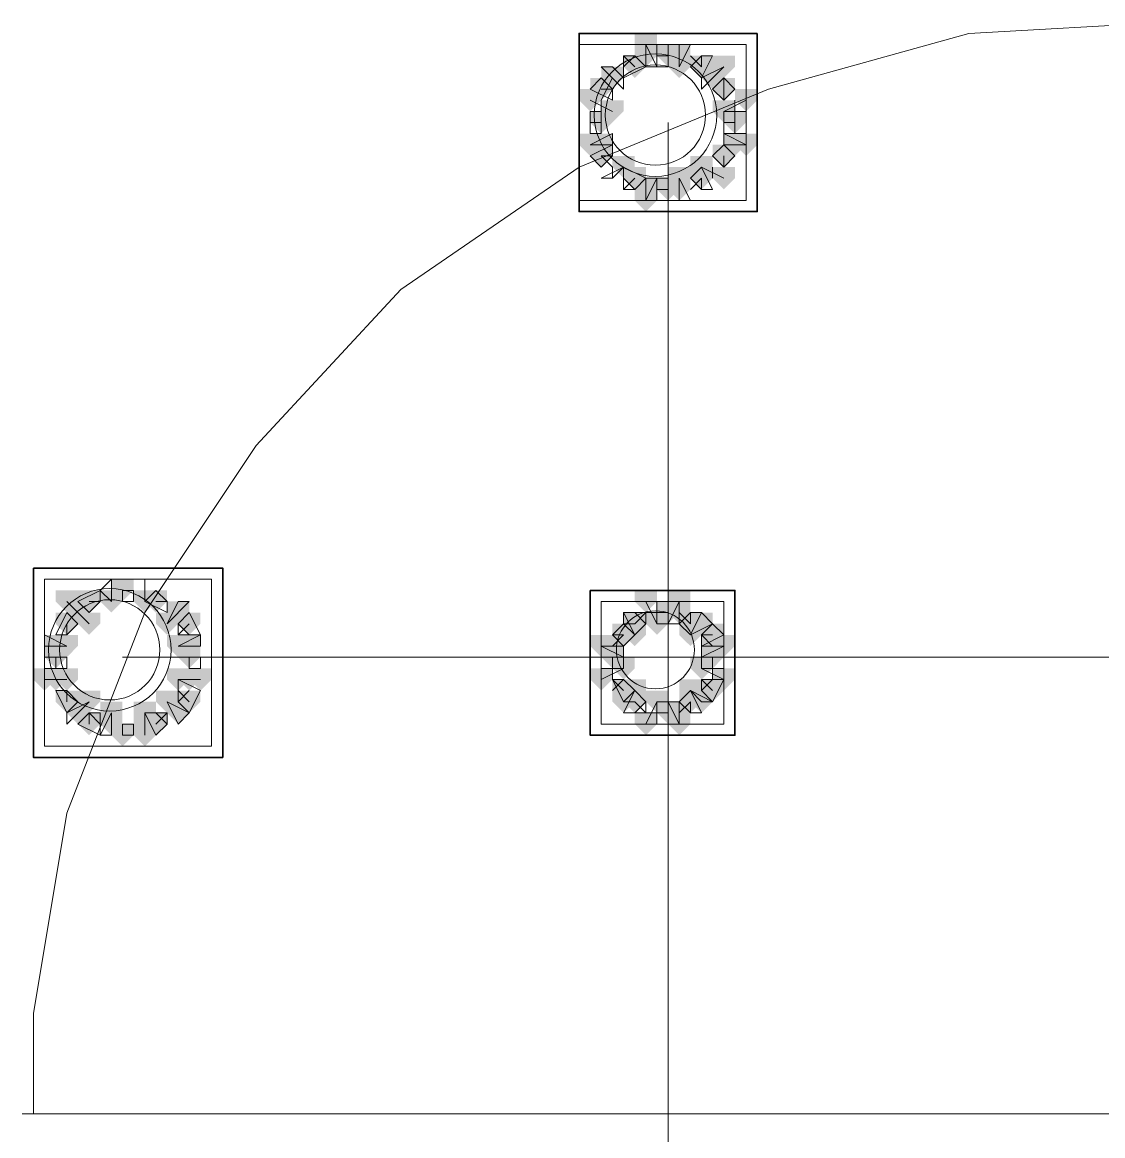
# Model space of a CAD drawing. Header units: millimetres. Extents: x 2315 to 4619, y 1334 to 1897.
# Drawn here: x 3662.01 to 3667.93, y 1554.59 to 1560.69 of the extents above; entities that cross this region are included whole.
import ezdxf

# ---------------------------------------------------------------- set-up
doc = ezdxf.new("R2010")
doc.units = ezdxf.units.MM
for name, color, linetype, true_color in [('PDF_10', 7, 'Continuous', 0x00b85c), ('PDF_AXIS', 7, 'Continuous', 0x00b85c), ('PDF_柱构件', 7, 'Continuous', 0x00b85c), ('PDF_转运站初步方案', 7, 'Continuous', 0x00b85c)]:
    doc.layers.add(name, color=color, linetype=linetype, true_color=true_color)
doc.layers.add('PDF_中心线层', color=1, linetype='Continuous')
doc.layers.add('PDF_粗实线层', color=7, linetype='Continuous')

msp = doc.modelspace()

# ---------------------------------------------------------------- hatches: boundary and pattern name
at = {"layer": 'PDF_10', "transparency": 33554559}
for points in [[(3665.5489, 1560.5703), (3665.4878, 1560.5703), (3665.4878, 1560.5093), (3665.5489, 1560.4482), (3665.6099, 1560.5093), (3665.6099, 1560.5703)], [(3665.5489, 1560.5703), (3665.4878, 1560.5703), (3665.4878, 1560.5093), (3665.5489, 1560.4482), (3665.6099, 1560.5093), (3665.6099, 1560.5703)], [(3665.5489, 1560.5703), (3665.4878, 1560.5703), (3665.4878, 1560.5093), (3665.5489, 1560.4482), (3665.6099, 1560.5093), (3665.6099, 1560.5703)], [(3665.3656, 1560.5093), (3665.3045, 1560.5093), (3665.3045, 1560.4482), (3665.3656, 1560.3871), (3665.4267, 1560.4482), (3665.4267, 1560.5093)], [(3665.3656, 1560.5093), (3665.3045, 1560.5093), (3665.3045, 1560.4482), (3665.3656, 1560.3871), (3665.4267, 1560.4482), (3665.4267, 1560.5093)], [(3665.7321, 1560.5093), (3665.671, 1560.5093), (3665.671, 1560.4482), (3665.7321, 1560.3871), (3665.7932, 1560.4482), (3665.7932, 1560.5093)], [(3665.7321, 1560.5093), (3665.671, 1560.5093), (3665.671, 1560.4482), (3665.7321, 1560.3871), (3665.7932, 1560.4482), (3665.7932, 1560.5093)], [(3665.1824, 1560.3871), (3665.1213, 1560.3871), (3665.1213, 1560.326), (3665.1824, 1560.2649), (3665.2435, 1560.326), (3665.2435, 1560.3871)], [(3665.1824, 1560.3871), (3665.1213, 1560.3871), (3665.1213, 1560.326), (3665.1824, 1560.2649), (3665.2435, 1560.326), (3665.2435, 1560.3871)], [(3665.8543, 1560.3871), (3665.7932, 1560.3871), (3665.7932, 1560.326), (3665.8543, 1560.2649), (3665.9153, 1560.326), (3665.9153, 1560.3871)], [(3665.8543, 1560.3871), (3665.7932, 1560.3871), (3665.7932, 1560.326), (3665.8543, 1560.2649), (3665.9153, 1560.326), (3665.9153, 1560.3871)], [(3665.8543, 1560.3871), (3665.7932, 1560.3871), (3665.7932, 1560.326), (3665.8543, 1560.2649), (3665.9153, 1560.326), (3665.9153, 1560.3871)], [(3665.1824, 1560.2039), (3665.1213, 1560.2039), (3665.1213, 1560.1428), (3665.1824, 1560.0817), (3665.2435, 1560.1428), (3665.2435, 1560.2039)], [(3665.1824, 1560.2039), (3665.1213, 1560.2039), (3665.1213, 1560.1428), (3665.1824, 1560.0817), (3665.2435, 1560.1428), (3665.2435, 1560.2039)], [(3665.9153, 1560.2039), (3665.8543, 1560.2039), (3665.8543, 1560.1428), (3665.9153, 1560.0817), (3665.9764, 1560.1428), (3665.9764, 1560.2039)], [(3665.9153, 1560.2039), (3665.8543, 1560.2039), (3665.8543, 1560.1428), (3665.9153, 1560.0817), (3665.9764, 1560.1428), (3665.9764, 1560.2039)], [(3665.1824, 1560.0206), (3665.1213, 1560.0206), (3665.1213, 1559.9595), (3665.1824, 1559.8985), (3665.2435, 1559.9595), (3665.2435, 1560.0206)], [(3665.1824, 1560.0206), (3665.1213, 1560.0206), (3665.1213, 1559.9595), (3665.1824, 1559.8985), (3665.2435, 1559.9595), (3665.2435, 1560.0206)], [(3665.8543, 1560.0206), (3665.7932, 1560.0206), (3665.7932, 1559.9595), (3665.8543, 1559.8985), (3665.9153, 1559.9595), (3665.9153, 1560.0206)], [(3665.8543, 1560.0206), (3665.7932, 1560.0206), (3665.7932, 1559.9595), (3665.8543, 1559.8985), (3665.9153, 1559.9595), (3665.9153, 1560.0206)], [(3665.8543, 1560.0206), (3665.7932, 1560.0206), (3665.7932, 1559.9595), (3665.8543, 1559.8985), (3665.9153, 1559.9595), (3665.9153, 1560.0206)], [(3665.3656, 1559.8985), (3665.3045, 1559.8985), (3665.3045, 1559.8374), (3665.3656, 1559.7763), (3665.4267, 1559.8374), (3665.4267, 1559.8985)], [(3665.3656, 1559.8985), (3665.3045, 1559.8985), (3665.3045, 1559.8374), (3665.3656, 1559.7763), (3665.4267, 1559.8374), (3665.4267, 1559.8985)], [(3665.7321, 1559.8985), (3665.671, 1559.8985), (3665.671, 1559.8374), (3665.7321, 1559.7763), (3665.7932, 1559.8374), (3665.7932, 1559.8985)], [(3665.7321, 1559.8985), (3665.671, 1559.8985), (3665.671, 1559.8374), (3665.7321, 1559.7763), (3665.7932, 1559.8374), (3665.7932, 1559.8985)], [(3665.5489, 1559.8374), (3665.4878, 1559.8374), (3665.4878, 1559.7763), (3665.5489, 1559.7152), (3665.6099, 1559.7763), (3665.6099, 1559.8374)], [(3665.5489, 1559.8374), (3665.4878, 1559.8374), (3665.4878, 1559.7763), (3665.5489, 1559.7152), (3665.6099, 1559.7763), (3665.6099, 1559.8374)], [(3662.5559, 1557.6385), (3662.4948, 1557.6385), (3662.4948, 1557.5774), (3662.5559, 1557.5163), (3662.617, 1557.5774), (3662.617, 1557.6385)], [(3662.5559, 1557.6385), (3662.4948, 1557.6385), (3662.4948, 1557.5774), (3662.5559, 1557.5163), (3662.617, 1557.5774), (3662.617, 1557.6385)], [(3662.3726, 1557.5774), (3662.3116, 1557.5774), (3662.3116, 1557.5163), (3662.3726, 1557.4552), (3662.4337, 1557.5163), (3662.4337, 1557.5774)], [(3662.3726, 1557.5774), (3662.3116, 1557.5774), (3662.3116, 1557.5163), (3662.3726, 1557.4552), (3662.4337, 1557.5163), (3662.4337, 1557.5774)], [(3662.3726, 1557.5774), (3662.3116, 1557.5774), (3662.3116, 1557.5163), (3662.3726, 1557.4552), (3662.4337, 1557.5163), (3662.4337, 1557.5774)], [(3662.7391, 1557.5774), (3662.678, 1557.5774), (3662.678, 1557.5163), (3662.7391, 1557.4552), (3662.8002, 1557.5163), (3662.8002, 1557.5774)], [(3662.7391, 1557.5774), (3662.678, 1557.5774), (3662.678, 1557.5163), (3662.7391, 1557.4552), (3662.8002, 1557.5163), (3662.8002, 1557.5774)], [(3665.5489, 1557.5163), (3665.4878, 1557.5163), (3665.4878, 1557.4552), (3665.5489, 1557.3941), (3665.6099, 1557.4552), (3665.6099, 1557.5163)], [(3665.5489, 1557.5163), (3665.4878, 1557.5163), (3665.4878, 1557.4552), (3665.5489, 1557.3941), (3665.6099, 1557.4552), (3665.6099, 1557.5163)], [(3665.5489, 1557.5163), (3665.4878, 1557.5163), (3665.4878, 1557.4552), (3665.5489, 1557.3941), (3665.6099, 1557.4552), (3665.6099, 1557.5163)], [(3662.2505, 1557.4552), (3662.1894, 1557.4552), (3662.1894, 1557.3941), (3662.2505, 1557.333), (3662.3116, 1557.3941), (3662.3116, 1557.4552)], [(3662.2505, 1557.4552), (3662.1894, 1557.4552), (3662.1894, 1557.3941), (3662.2505, 1557.333), (3662.3116, 1557.3941), (3662.3116, 1557.4552)], [(3662.9224, 1557.4552), (3662.8613, 1557.4552), (3662.8613, 1557.3941), (3662.9224, 1557.333), (3662.9834, 1557.3941), (3662.9834, 1557.4552)], [(3662.9224, 1557.4552), (3662.8613, 1557.4552), (3662.8613, 1557.3941), (3662.9224, 1557.333), (3662.9834, 1557.3941), (3662.9834, 1557.4552)], [(3665.3656, 1557.4552), (3665.3045, 1557.4552), (3665.3045, 1557.3941), (3665.3656, 1557.333), (3665.4267, 1557.3941), (3665.4267, 1557.4552)], [(3665.3656, 1557.4552), (3665.3045, 1557.4552), (3665.3045, 1557.3941), (3665.3656, 1557.333), (3665.4267, 1557.3941), (3665.4267, 1557.4552)], [(3665.671, 1557.4552), (3665.6099, 1557.4552), (3665.6099, 1557.3941), (3665.671, 1557.333), (3665.7321, 1557.3941), (3665.7321, 1557.4552)], [(3665.671, 1557.4552), (3665.6099, 1557.4552), (3665.6099, 1557.3941), (3665.671, 1557.333), (3665.7321, 1557.3941), (3665.7321, 1557.4552)], [(3665.3045, 1557.3941), (3665.2435, 1557.3941), (3665.2435, 1557.333), (3665.3045, 1557.272), (3665.3656, 1557.333), (3665.3656, 1557.3941)], [(3665.3045, 1557.3941), (3665.2435, 1557.3941), (3665.2435, 1557.333), (3665.3045, 1557.272), (3665.3656, 1557.333), (3665.3656, 1557.3941)], [(3665.7932, 1557.3941), (3665.7321, 1557.3941), (3665.7321, 1557.333), (3665.7932, 1557.272), (3665.8543, 1557.333), (3665.8543, 1557.3941)], [(3665.7932, 1557.3941), (3665.7321, 1557.3941), (3665.7321, 1557.333), (3665.7932, 1557.272), (3665.8543, 1557.333), (3665.8543, 1557.3941)], [(3662.1894, 1557.272), (3662.1283, 1557.272), (3662.1283, 1557.2109), (3662.1894, 1557.1498), (3662.2505, 1557.2109), (3662.2505, 1557.272)], [(3662.1894, 1557.272), (3662.1283, 1557.272), (3662.1283, 1557.2109), (3662.1894, 1557.1498), (3662.2505, 1557.2109), (3662.2505, 1557.272)], [(3662.9224, 1557.272), (3662.8613, 1557.272), (3662.8613, 1557.2109), (3662.9224, 1557.1498), (3662.9834, 1557.2109), (3662.9834, 1557.272)], [(3662.9224, 1557.272), (3662.8613, 1557.272), (3662.8613, 1557.2109), (3662.9224, 1557.1498), (3662.9834, 1557.2109), (3662.9834, 1557.272)], [(3665.2435, 1557.272), (3665.1824, 1557.272), (3665.1824, 1557.2109), (3665.2435, 1557.1498), (3665.3045, 1557.2109), (3665.3045, 1557.272)], [(3665.2435, 1557.272), (3665.1824, 1557.272), (3665.1824, 1557.2109), (3665.2435, 1557.1498), (3665.3045, 1557.2109), (3665.3045, 1557.272)], [(3665.7932, 1557.272), (3665.7321, 1557.272), (3665.7321, 1557.2109), (3665.7932, 1557.1498), (3665.8543, 1557.2109), (3665.8543, 1557.272)], [(3665.7932, 1557.272), (3665.7321, 1557.272), (3665.7321, 1557.2109), (3665.7932, 1557.1498), (3665.8543, 1557.2109), (3665.8543, 1557.272)], [(3665.3045, 1557.0887), (3665.2435, 1557.0887), (3665.2435, 1557.0276), (3665.3045, 1556.9666), (3665.3656, 1557.0276), (3665.3656, 1557.0887)], [(3665.3045, 1557.0887), (3665.2435, 1557.0887), (3665.2435, 1557.0276), (3665.3045, 1556.9666), (3665.3656, 1557.0276), (3665.3656, 1557.0887)], [(3665.7932, 1557.0887), (3665.7321, 1557.0887), (3665.7321, 1557.0276), (3665.7932, 1556.9666), (3665.8543, 1557.0276), (3665.8543, 1557.0887)], [(3665.7932, 1557.0887), (3665.7321, 1557.0887), (3665.7321, 1557.0276), (3665.7932, 1556.9666), (3665.8543, 1557.0276), (3665.8543, 1557.0887)], [(3662.2505, 1557.0276), (3662.1894, 1557.0276), (3662.1894, 1556.9666), (3662.2505, 1556.9055), (3662.3116, 1556.9666), (3662.3116, 1557.0276)], [(3662.2505, 1557.0276), (3662.1894, 1557.0276), (3662.1894, 1556.9666), (3662.2505, 1556.9055), (3662.3116, 1556.9666), (3662.3116, 1557.0276)], [(3662.9224, 1557.0276), (3662.8613, 1557.0276), (3662.8613, 1556.9666), (3662.9224, 1556.9055), (3662.9834, 1556.9666), (3662.9834, 1557.0276)], [(3662.9224, 1557.0276), (3662.8613, 1557.0276), (3662.8613, 1556.9666), (3662.9224, 1556.9055), (3662.9834, 1556.9666), (3662.9834, 1557.0276)], [(3665.3656, 1557.0276), (3665.3045, 1557.0276), (3665.3045, 1556.9666), (3665.3656, 1556.9055), (3665.4267, 1556.9666), (3665.4267, 1557.0276)], [(3665.3656, 1557.0276), (3665.3045, 1557.0276), (3665.3045, 1556.9666), (3665.3656, 1556.9055), (3665.4267, 1556.9666), (3665.4267, 1557.0276)], [(3665.671, 1557.0276), (3665.6099, 1557.0276), (3665.6099, 1556.9666), (3665.671, 1556.9055), (3665.7321, 1556.9666), (3665.7321, 1557.0276)], [(3665.671, 1557.0276), (3665.6099, 1557.0276), (3665.6099, 1556.9666), (3665.671, 1556.9055), (3665.7321, 1556.9666), (3665.7321, 1557.0276)], [(3665.5489, 1556.9666), (3665.4878, 1556.9666), (3665.4878, 1556.9055), (3665.5489, 1556.8444), (3665.6099, 1556.9055), (3665.6099, 1556.9666)], [(3665.5489, 1556.9666), (3665.4878, 1556.9666), (3665.4878, 1556.9055), (3665.5489, 1556.8444), (3665.6099, 1556.9055), (3665.6099, 1556.9666)], [(3665.5489, 1556.9666), (3665.4878, 1556.9666), (3665.4878, 1556.9055), (3665.5489, 1556.8444), (3665.6099, 1556.9055), (3665.6099, 1556.9666)], [(3662.3726, 1556.9055), (3662.3116, 1556.9055), (3662.3116, 1556.8444), (3662.3726, 1556.7833), (3662.4337, 1556.8444), (3662.4337, 1556.9055)], [(3662.3726, 1556.9055), (3662.3116, 1556.9055), (3662.3116, 1556.8444), (3662.3726, 1556.7833), (3662.4337, 1556.8444), (3662.4337, 1556.9055)], [(3662.7391, 1556.9055), (3662.678, 1556.9055), (3662.678, 1556.8444), (3662.7391, 1556.7833), (3662.8002, 1556.8444), (3662.8002, 1556.9055)], [(3662.7391, 1556.9055), (3662.678, 1556.9055), (3662.678, 1556.8444), (3662.7391, 1556.7833), (3662.8002, 1556.8444), (3662.8002, 1556.9055)], [(3662.5559, 1556.8444), (3662.4948, 1556.8444), (3662.4948, 1556.7833), (3662.5559, 1556.7222), (3662.617, 1556.7833), (3662.617, 1556.8444)], [(3662.5559, 1556.8444), (3662.4948, 1556.8444), (3662.4948, 1556.7833), (3662.5559, 1556.7222), (3662.617, 1556.7833), (3662.617, 1556.8444)]]:
    msp.add_hatch(color=256, dxfattribs=at).paths.add_polyline_path(points)
at = {"layer": 'PDF_柱构件', "transparency": 33554559}
for points in [[(3665.4267, 1560.6314), (3665.3656, 1560.6314), (3665.3656, 1560.5703), (3665.4267, 1560.5093), (3665.4878, 1560.5703), (3665.4878, 1560.6314)], [(3665.4267, 1560.5703), (3665.3656, 1560.5703), (3665.3656, 1560.5093), (3665.4267, 1560.4482), (3665.4878, 1560.5093), (3665.4878, 1560.5703)], [(3665.6099, 1560.5703), (3665.5489, 1560.5703), (3665.5489, 1560.5093), (3665.6099, 1560.4482), (3665.671, 1560.5093), (3665.671, 1560.5703)], [(3665.6099, 1560.5093), (3665.5489, 1560.5093), (3665.5489, 1560.4482), (3665.6099, 1560.3871), (3665.671, 1560.4482), (3665.671, 1560.5093)], [(3665.8543, 1560.5093), (3665.7932, 1560.5093), (3665.7932, 1560.4482), (3665.8543, 1560.3871), (3665.9153, 1560.4482), (3665.9153, 1560.5093)], [(3665.2435, 1560.4482), (3665.1824, 1560.4482), (3665.1824, 1560.3871), (3665.2435, 1560.326), (3665.3045, 1560.3871), (3665.3045, 1560.4482)], [(3665.7932, 1560.4482), (3665.7321, 1560.4482), (3665.7321, 1560.3871), (3665.7932, 1560.326), (3665.8543, 1560.3871), (3665.8543, 1560.4482)], [(3665.1213, 1560.326), (3665.0602, 1560.326), (3665.0602, 1560.2649), (3665.1213, 1560.2039), (3665.1824, 1560.2649), (3665.1824, 1560.326)], [(3665.9764, 1560.326), (3665.9153, 1560.326), (3665.9153, 1560.2649), (3665.9764, 1560.2039), (3666.0375, 1560.2649), (3666.0375, 1560.326)], [(3665.2435, 1560.2649), (3665.1824, 1560.2649), (3665.1824, 1560.2039), (3665.2435, 1560.1428), (3665.3045, 1560.2039), (3665.3045, 1560.2649)], [(3665.8543, 1560.2649), (3665.7932, 1560.2649), (3665.7932, 1560.2039), (3665.8543, 1560.1428), (3665.9153, 1560.2039), (3665.9153, 1560.2649)], [(3665.1213, 1560.0817), (3665.0602, 1560.0817), (3665.0602, 1560.0206), (3665.1213, 1559.9595), (3665.1824, 1560.0206), (3665.1824, 1560.0817)], [(3665.1824, 1560.0817), (3665.1213, 1560.0817), (3665.1213, 1560.0206), (3665.1824, 1559.9595), (3665.2435, 1560.0206), (3665.2435, 1560.0817)], [(3665.9153, 1560.0817), (3665.8543, 1560.0817), (3665.8543, 1560.0206), (3665.9153, 1559.9595), (3665.9764, 1560.0206), (3665.9764, 1560.0817)], [(3665.9764, 1560.0817), (3665.9153, 1560.0817), (3665.9153, 1560.0206), (3665.9764, 1559.9595), (3666.0375, 1560.0206), (3666.0375, 1560.0817)], [(3665.3045, 1559.9595), (3665.2435, 1559.9595), (3665.2435, 1559.8985), (3665.3045, 1559.8374), (3665.3656, 1559.8985), (3665.3656, 1559.9595)], [(3665.7321, 1559.9595), (3665.671, 1559.9595), (3665.671, 1559.8985), (3665.7321, 1559.8374), (3665.7932, 1559.8985), (3665.7932, 1559.9595)], [(3665.6099, 1559.8985), (3665.5489, 1559.8985), (3665.5489, 1559.8374), (3665.6099, 1559.7763), (3665.671, 1559.8374), (3665.671, 1559.8985)], [(3665.8543, 1559.8985), (3665.7932, 1559.8985), (3665.7932, 1559.8374), (3665.8543, 1559.7763), (3665.9153, 1559.8374), (3665.9153, 1559.8985)], [(3665.4267, 1559.8374), (3665.3656, 1559.8374), (3665.3656, 1559.7763), (3665.4267, 1559.7152), (3665.4878, 1559.7763), (3665.4878, 1559.8374)], [(3665.6099, 1559.8374), (3665.5489, 1559.8374), (3665.5489, 1559.7763), (3665.6099, 1559.7152), (3665.671, 1559.7763), (3665.671, 1559.8374)], [(3665.4267, 1559.7763), (3665.3656, 1559.7763), (3665.3656, 1559.7152), (3665.4267, 1559.6541), (3665.4878, 1559.7152), (3665.4878, 1559.7763)], [(3662.2505, 1557.5774), (3662.1894, 1557.5774), (3662.1894, 1557.5163), (3662.2505, 1557.4552), (3662.3116, 1557.5163), (3662.3116, 1557.5774)], [(3662.4948, 1557.5774), (3662.4337, 1557.5774), (3662.4337, 1557.5163), (3662.4948, 1557.4552), (3662.5559, 1557.5163), (3662.5559, 1557.5774)], [(3662.678, 1557.5774), (3662.617, 1557.5774), (3662.617, 1557.5163), (3662.678, 1557.4552), (3662.7391, 1557.5163), (3662.7391, 1557.5774)], [(3665.4267, 1557.5774), (3665.3656, 1557.5774), (3665.3656, 1557.5163), (3665.4267, 1557.4552), (3665.4878, 1557.5163), (3665.4878, 1557.5774)], [(3665.6099, 1557.5774), (3665.5489, 1557.5774), (3665.5489, 1557.5163), (3665.6099, 1557.4552), (3665.671, 1557.5163), (3665.671, 1557.5774)], [(3662.3116, 1557.5163), (3662.2505, 1557.5163), (3662.2505, 1557.4552), (3662.3116, 1557.3941), (3662.3726, 1557.4552), (3662.3726, 1557.5163)], [(3662.8613, 1557.5163), (3662.8002, 1557.5163), (3662.8002, 1557.4552), (3662.8613, 1557.3941), (3662.9224, 1557.4552), (3662.9224, 1557.5163)], [(3665.6099, 1557.5163), (3665.5489, 1557.5163), (3665.5489, 1557.4552), (3665.6099, 1557.3941), (3665.671, 1557.4552), (3665.671, 1557.5163)], [(3662.3726, 1557.4552), (3662.3116, 1557.4552), (3662.3116, 1557.3941), (3662.3726, 1557.333), (3662.4337, 1557.3941), (3662.4337, 1557.4552)], [(3662.8002, 1557.4552), (3662.7391, 1557.4552), (3662.7391, 1557.3941), (3662.8002, 1557.333), (3662.8613, 1557.3941), (3662.8613, 1557.4552)], [(3665.4878, 1557.4552), (3665.4267, 1557.4552), (3665.4267, 1557.3941), (3665.4878, 1557.333), (3665.5489, 1557.3941), (3665.5489, 1557.4552)], [(3665.7321, 1557.4552), (3665.671, 1557.4552), (3665.671, 1557.3941), (3665.7321, 1557.333), (3665.7932, 1557.3941), (3665.7932, 1557.4552)], [(3665.3656, 1557.3941), (3665.3045, 1557.3941), (3665.3045, 1557.333), (3665.3656, 1557.272), (3665.4267, 1557.333), (3665.4267, 1557.3941)], [(3665.671, 1557.3941), (3665.6099, 1557.3941), (3665.6099, 1557.333), (3665.671, 1557.272), (3665.7321, 1557.333), (3665.7321, 1557.3941)], [(3662.1894, 1557.333), (3662.1283, 1557.333), (3662.1283, 1557.272), (3662.1894, 1557.2109), (3662.2505, 1557.272), (3662.2505, 1557.333)], [(3662.2505, 1557.333), (3662.1894, 1557.333), (3662.1894, 1557.272), (3662.2505, 1557.2109), (3662.3116, 1557.272), (3662.3116, 1557.333)], [(3662.8613, 1557.333), (3662.8002, 1557.333), (3662.8002, 1557.272), (3662.8613, 1557.2109), (3662.9224, 1557.272), (3662.9224, 1557.333)], [(3662.9224, 1557.333), (3662.8613, 1557.333), (3662.8613, 1557.272), (3662.9224, 1557.2109), (3662.9834, 1557.272), (3662.9834, 1557.333)], [(3665.1824, 1557.333), (3665.1213, 1557.333), (3665.1213, 1557.272), (3665.1824, 1557.2109), (3665.2435, 1557.272), (3665.2435, 1557.333)], [(3665.2435, 1557.333), (3665.1824, 1557.333), (3665.1824, 1557.272), (3665.2435, 1557.2109), (3665.3045, 1557.272), (3665.3045, 1557.333)], [(3665.7932, 1557.333), (3665.7321, 1557.333), (3665.7321, 1557.272), (3665.7932, 1557.2109), (3665.8543, 1557.272), (3665.8543, 1557.333)], [(3665.8543, 1557.333), (3665.7932, 1557.333), (3665.7932, 1557.272), (3665.8543, 1557.2109), (3665.9153, 1557.272), (3665.9153, 1557.333)], [(3665.3045, 1557.2109), (3665.2435, 1557.2109), (3665.2435, 1557.1498), (3665.3045, 1557.0887), (3665.3656, 1557.1498), (3665.3656, 1557.2109)], [(3665.7321, 1557.2109), (3665.671, 1557.2109), (3665.671, 1557.1498), (3665.7321, 1557.0887), (3665.7932, 1557.1498), (3665.7932, 1557.2109)], [(3662.1283, 1557.1498), (3662.0672, 1557.1498), (3662.0672, 1557.0887), (3662.1283, 1557.0276), (3662.1894, 1557.0887), (3662.1894, 1557.1498)], [(3662.1894, 1557.1498), (3662.1283, 1557.1498), (3662.1283, 1557.0887), (3662.1894, 1557.0276), (3662.2505, 1557.0887), (3662.2505, 1557.1498)], [(3662.2505, 1557.1498), (3662.1894, 1557.1498), (3662.1894, 1557.0887), (3662.2505, 1557.0276), (3662.3116, 1557.0887), (3662.3116, 1557.1498)], [(3662.8613, 1557.1498), (3662.8002, 1557.1498), (3662.8002, 1557.0887), (3662.8613, 1557.0276), (3662.9224, 1557.0887), (3662.9224, 1557.1498)], [(3662.9224, 1557.1498), (3662.8613, 1557.1498), (3662.8613, 1557.0887), (3662.9224, 1557.0276), (3662.9834, 1557.0887), (3662.9834, 1557.1498)], [(3662.9834, 1557.1498), (3662.9224, 1557.1498), (3662.9224, 1557.0887), (3662.9834, 1557.0276), (3663.0445, 1557.0887), (3663.0445, 1557.1498)], [(3665.1824, 1557.1498), (3665.1213, 1557.1498), (3665.1213, 1557.0887), (3665.1824, 1557.0276), (3665.2435, 1557.0887), (3665.2435, 1557.1498)], [(3665.8543, 1557.1498), (3665.7932, 1557.1498), (3665.7932, 1557.0887), (3665.8543, 1557.0276), (3665.9153, 1557.0887), (3665.9153, 1557.1498)], [(3665.3656, 1557.0887), (3665.3045, 1557.0887), (3665.3045, 1557.0276), (3665.3656, 1556.9666), (3665.4267, 1557.0276), (3665.4267, 1557.0887)], [(3665.671, 1557.0887), (3665.6099, 1557.0887), (3665.6099, 1557.0276), (3665.671, 1556.9666), (3665.7321, 1557.0276), (3665.7321, 1557.0887)], [(3662.3726, 1557.0276), (3662.3116, 1557.0276), (3662.3116, 1556.9666), (3662.3726, 1556.9055), (3662.4337, 1556.9666), (3662.4337, 1557.0276)], [(3662.8002, 1557.0276), (3662.7391, 1557.0276), (3662.7391, 1556.9666), (3662.8002, 1556.9055), (3662.8613, 1556.9666), (3662.8613, 1557.0276)], [(3665.3045, 1557.0276), (3665.2435, 1557.0276), (3665.2435, 1556.9666), (3665.3045, 1556.9055), (3665.3656, 1556.9666), (3665.3656, 1557.0276)], [(3665.4878, 1557.0276), (3665.4267, 1557.0276), (3665.4267, 1556.9666), (3665.4878, 1556.9055), (3665.5489, 1556.9666), (3665.5489, 1557.0276)], [(3665.7321, 1557.0276), (3665.671, 1557.0276), (3665.671, 1556.9666), (3665.7321, 1556.9055), (3665.7932, 1556.9666), (3665.7932, 1557.0276)], [(3662.3116, 1556.9666), (3662.2505, 1556.9666), (3662.2505, 1556.9055), (3662.3116, 1556.8444), (3662.3726, 1556.9055), (3662.3726, 1556.9666)], [(3662.4948, 1556.9666), (3662.4337, 1556.9666), (3662.4337, 1556.9055), (3662.4948, 1556.8444), (3662.5559, 1556.9055), (3662.5559, 1556.9666)], [(3662.678, 1556.9666), (3662.617, 1556.9666), (3662.617, 1556.9055), (3662.678, 1556.8444), (3662.7391, 1556.9055), (3662.7391, 1556.9666)], [(3662.8613, 1556.9666), (3662.8002, 1556.9666), (3662.8002, 1556.9055), (3662.8613, 1556.8444), (3662.9224, 1556.9055), (3662.9224, 1556.9666)], [(3665.6099, 1556.9666), (3665.5489, 1556.9666), (3665.5489, 1556.9055), (3665.6099, 1556.8444), (3665.671, 1556.9055), (3665.671, 1556.9666)], [(3662.4948, 1556.9055), (3662.4337, 1556.9055), (3662.4337, 1556.8444), (3662.4948, 1556.7833), (3662.5559, 1556.8444), (3662.5559, 1556.9055)], [(3662.678, 1556.9055), (3662.617, 1556.9055), (3662.617, 1556.8444), (3662.678, 1556.7833), (3662.7391, 1556.8444), (3662.7391, 1556.9055)], [(3665.4267, 1556.9055), (3665.3656, 1556.9055), (3665.3656, 1556.8444), (3665.4267, 1556.7833), (3665.4878, 1556.8444), (3665.4878, 1556.9055)], [(3665.6099, 1556.9055), (3665.5489, 1556.9055), (3665.5489, 1556.8444), (3665.6099, 1556.7833), (3665.671, 1556.8444), (3665.671, 1556.9055)], [(3662.678, 1556.8444), (3662.617, 1556.8444), (3662.617, 1556.7833), (3662.678, 1556.7222), (3662.7391, 1556.7833), (3662.7391, 1556.8444)]]:
    msp.add_hatch(color=256, dxfattribs=at).paths.add_polyline_path(points)
at = {"layer": 'PDF_转运站初步方案', "transparency": 33554559}
for points in [[(3665.5489, 1560.5703), (3665.4878, 1560.5703), (3665.4878, 1560.5093), (3665.5489, 1560.4482), (3665.6099, 1560.5093), (3665.6099, 1560.5703)], [(3665.5489, 1560.5703), (3665.4878, 1560.5703), (3665.4878, 1560.5093), (3665.5489, 1560.4482), (3665.6099, 1560.5093), (3665.6099, 1560.5703)], [(3665.3656, 1560.5093), (3665.3045, 1560.5093), (3665.3045, 1560.4482), (3665.3656, 1560.3871), (3665.4267, 1560.4482), (3665.4267, 1560.5093)], [(3665.3656, 1560.5093), (3665.3045, 1560.5093), (3665.3045, 1560.4482), (3665.3656, 1560.3871), (3665.4267, 1560.4482), (3665.4267, 1560.5093)], [(3665.7321, 1560.5093), (3665.671, 1560.5093), (3665.671, 1560.4482), (3665.7321, 1560.3871), (3665.7932, 1560.4482), (3665.7932, 1560.5093)], [(3665.7321, 1560.5093), (3665.671, 1560.5093), (3665.671, 1560.4482), (3665.7321, 1560.3871), (3665.7932, 1560.4482), (3665.7932, 1560.5093)], [(3665.1824, 1560.3871), (3665.1213, 1560.3871), (3665.1213, 1560.326), (3665.1824, 1560.2649), (3665.2435, 1560.326), (3665.2435, 1560.3871)], [(3665.1824, 1560.3871), (3665.1213, 1560.3871), (3665.1213, 1560.326), (3665.1824, 1560.2649), (3665.2435, 1560.326), (3665.2435, 1560.3871)], [(3665.8543, 1560.3871), (3665.7932, 1560.3871), (3665.7932, 1560.326), (3665.8543, 1560.2649), (3665.9153, 1560.326), (3665.9153, 1560.3871)], [(3665.8543, 1560.3871), (3665.7932, 1560.3871), (3665.7932, 1560.326), (3665.8543, 1560.2649), (3665.9153, 1560.326), (3665.9153, 1560.3871)], [(3665.1824, 1560.2039), (3665.1213, 1560.2039), (3665.1213, 1560.1428), (3665.1824, 1560.0817), (3665.2435, 1560.1428), (3665.2435, 1560.2039)], [(3665.1824, 1560.2039), (3665.1213, 1560.2039), (3665.1213, 1560.1428), (3665.1824, 1560.0817), (3665.2435, 1560.1428), (3665.2435, 1560.2039)], [(3665.9153, 1560.2039), (3665.8543, 1560.2039), (3665.8543, 1560.1428), (3665.9153, 1560.0817), (3665.9764, 1560.1428), (3665.9764, 1560.2039)], [(3665.9153, 1560.2039), (3665.8543, 1560.2039), (3665.8543, 1560.1428), (3665.9153, 1560.0817), (3665.9764, 1560.1428), (3665.9764, 1560.2039)], [(3665.1824, 1560.0206), (3665.1213, 1560.0206), (3665.1213, 1559.9595), (3665.1824, 1559.8985), (3665.2435, 1559.9595), (3665.2435, 1560.0206)], [(3665.1824, 1560.0206), (3665.1213, 1560.0206), (3665.1213, 1559.9595), (3665.1824, 1559.8985), (3665.2435, 1559.9595), (3665.2435, 1560.0206)], [(3665.8543, 1560.0206), (3665.7932, 1560.0206), (3665.7932, 1559.9595), (3665.8543, 1559.8985), (3665.9153, 1559.9595), (3665.9153, 1560.0206)], [(3665.8543, 1560.0206), (3665.7932, 1560.0206), (3665.7932, 1559.9595), (3665.8543, 1559.8985), (3665.9153, 1559.9595), (3665.9153, 1560.0206)], [(3665.3656, 1559.8985), (3665.3045, 1559.8985), (3665.3045, 1559.8374), (3665.3656, 1559.7763), (3665.4267, 1559.8374), (3665.4267, 1559.8985)], [(3665.3656, 1559.8985), (3665.3045, 1559.8985), (3665.3045, 1559.8374), (3665.3656, 1559.7763), (3665.4267, 1559.8374), (3665.4267, 1559.8985)], [(3665.7321, 1559.8985), (3665.671, 1559.8985), (3665.671, 1559.8374), (3665.7321, 1559.7763), (3665.7932, 1559.8374), (3665.7932, 1559.8985)], [(3665.7321, 1559.8985), (3665.671, 1559.8985), (3665.671, 1559.8374), (3665.7321, 1559.7763), (3665.7932, 1559.8374), (3665.7932, 1559.8985)], [(3665.5489, 1559.8374), (3665.4878, 1559.8374), (3665.4878, 1559.7763), (3665.5489, 1559.7152), (3665.6099, 1559.7763), (3665.6099, 1559.8374)], [(3665.5489, 1559.8374), (3665.4878, 1559.8374), (3665.4878, 1559.7763), (3665.5489, 1559.7152), (3665.6099, 1559.7763), (3665.6099, 1559.8374)], [(3662.5559, 1557.6385), (3662.4948, 1557.6385), (3662.4948, 1557.5774), (3662.5559, 1557.5163), (3662.617, 1557.5774), (3662.617, 1557.6385)], [(3662.5559, 1557.6385), (3662.4948, 1557.6385), (3662.4948, 1557.5774), (3662.5559, 1557.5163), (3662.617, 1557.5774), (3662.617, 1557.6385)], [(3662.3726, 1557.5774), (3662.3116, 1557.5774), (3662.3116, 1557.5163), (3662.3726, 1557.4552), (3662.4337, 1557.5163), (3662.4337, 1557.5774)], [(3662.3726, 1557.5774), (3662.3116, 1557.5774), (3662.3116, 1557.5163), (3662.3726, 1557.4552), (3662.4337, 1557.5163), (3662.4337, 1557.5774)], [(3662.7391, 1557.5774), (3662.678, 1557.5774), (3662.678, 1557.5163), (3662.7391, 1557.4552), (3662.8002, 1557.5163), (3662.8002, 1557.5774)], [(3662.7391, 1557.5774), (3662.678, 1557.5774), (3662.678, 1557.5163), (3662.7391, 1557.4552), (3662.8002, 1557.5163), (3662.8002, 1557.5774)], [(3665.5489, 1557.5163), (3665.4878, 1557.5163), (3665.4878, 1557.4552), (3665.5489, 1557.3941), (3665.6099, 1557.4552), (3665.6099, 1557.5163)], [(3665.5489, 1557.5163), (3665.4878, 1557.5163), (3665.4878, 1557.4552), (3665.5489, 1557.3941), (3665.6099, 1557.4552), (3665.6099, 1557.5163)], [(3662.2505, 1557.4552), (3662.1894, 1557.4552), (3662.1894, 1557.3941), (3662.2505, 1557.333), (3662.3116, 1557.3941), (3662.3116, 1557.4552)], [(3662.2505, 1557.4552), (3662.1894, 1557.4552), (3662.1894, 1557.3941), (3662.2505, 1557.333), (3662.3116, 1557.3941), (3662.3116, 1557.4552)], [(3662.9224, 1557.4552), (3662.8613, 1557.4552), (3662.8613, 1557.3941), (3662.9224, 1557.333), (3662.9834, 1557.3941), (3662.9834, 1557.4552)], [(3662.9224, 1557.4552), (3662.8613, 1557.4552), (3662.8613, 1557.3941), (3662.9224, 1557.333), (3662.9834, 1557.3941), (3662.9834, 1557.4552)], [(3665.3656, 1557.4552), (3665.3045, 1557.4552), (3665.3045, 1557.3941), (3665.3656, 1557.333), (3665.4267, 1557.3941), (3665.4267, 1557.4552)], [(3665.3656, 1557.4552), (3665.3045, 1557.4552), (3665.3045, 1557.3941), (3665.3656, 1557.333), (3665.4267, 1557.3941), (3665.4267, 1557.4552)], [(3665.671, 1557.4552), (3665.6099, 1557.4552), (3665.6099, 1557.3941), (3665.671, 1557.333), (3665.7321, 1557.3941), (3665.7321, 1557.4552)], [(3665.671, 1557.4552), (3665.6099, 1557.4552), (3665.6099, 1557.3941), (3665.671, 1557.333), (3665.7321, 1557.3941), (3665.7321, 1557.4552)], [(3665.3045, 1557.3941), (3665.2435, 1557.3941), (3665.2435, 1557.333), (3665.3045, 1557.272), (3665.3656, 1557.333), (3665.3656, 1557.3941)], [(3665.3045, 1557.3941), (3665.2435, 1557.3941), (3665.2435, 1557.333), (3665.3045, 1557.272), (3665.3656, 1557.333), (3665.3656, 1557.3941)], [(3665.7932, 1557.3941), (3665.7321, 1557.3941), (3665.7321, 1557.333), (3665.7932, 1557.272), (3665.8543, 1557.333), (3665.8543, 1557.3941)], [(3665.7932, 1557.3941), (3665.7321, 1557.3941), (3665.7321, 1557.333), (3665.7932, 1557.272), (3665.8543, 1557.333), (3665.8543, 1557.3941)], [(3662.1894, 1557.272), (3662.1283, 1557.272), (3662.1283, 1557.2109), (3662.1894, 1557.1498), (3662.2505, 1557.2109), (3662.2505, 1557.272)], [(3662.1894, 1557.272), (3662.1283, 1557.272), (3662.1283, 1557.2109), (3662.1894, 1557.1498), (3662.2505, 1557.2109), (3662.2505, 1557.272)], [(3662.9224, 1557.272), (3662.8613, 1557.272), (3662.8613, 1557.2109), (3662.9224, 1557.1498), (3662.9834, 1557.2109), (3662.9834, 1557.272)], [(3662.9224, 1557.272), (3662.8613, 1557.272), (3662.8613, 1557.2109), (3662.9224, 1557.1498), (3662.9834, 1557.2109), (3662.9834, 1557.272)], [(3665.2435, 1557.272), (3665.1824, 1557.272), (3665.1824, 1557.2109), (3665.2435, 1557.1498), (3665.3045, 1557.2109), (3665.3045, 1557.272)], [(3665.2435, 1557.272), (3665.1824, 1557.272), (3665.1824, 1557.2109), (3665.2435, 1557.1498), (3665.3045, 1557.2109), (3665.3045, 1557.272)], [(3665.7932, 1557.272), (3665.7321, 1557.272), (3665.7321, 1557.2109), (3665.7932, 1557.1498), (3665.8543, 1557.2109), (3665.8543, 1557.272)], [(3665.7932, 1557.272), (3665.7321, 1557.272), (3665.7321, 1557.2109), (3665.7932, 1557.1498), (3665.8543, 1557.2109), (3665.8543, 1557.272)], [(3665.3045, 1557.0887), (3665.2435, 1557.0887), (3665.2435, 1557.0276), (3665.3045, 1556.9666), (3665.3656, 1557.0276), (3665.3656, 1557.0887)], [(3665.3045, 1557.0887), (3665.2435, 1557.0887), (3665.2435, 1557.0276), (3665.3045, 1556.9666), (3665.3656, 1557.0276), (3665.3656, 1557.0887)], [(3665.7932, 1557.0887), (3665.7321, 1557.0887), (3665.7321, 1557.0276), (3665.7932, 1556.9666), (3665.8543, 1557.0276), (3665.8543, 1557.0887)], [(3665.7932, 1557.0887), (3665.7321, 1557.0887), (3665.7321, 1557.0276), (3665.7932, 1556.9666), (3665.8543, 1557.0276), (3665.8543, 1557.0887)], [(3662.2505, 1557.0276), (3662.1894, 1557.0276), (3662.1894, 1556.9666), (3662.2505, 1556.9055), (3662.3116, 1556.9666), (3662.3116, 1557.0276)], [(3662.2505, 1557.0276), (3662.1894, 1557.0276), (3662.1894, 1556.9666), (3662.2505, 1556.9055), (3662.3116, 1556.9666), (3662.3116, 1557.0276)], [(3662.9224, 1557.0276), (3662.8613, 1557.0276), (3662.8613, 1556.9666), (3662.9224, 1556.9055), (3662.9834, 1556.9666), (3662.9834, 1557.0276)], [(3662.9224, 1557.0276), (3662.8613, 1557.0276), (3662.8613, 1556.9666), (3662.9224, 1556.9055), (3662.9834, 1556.9666), (3662.9834, 1557.0276)], [(3665.3656, 1557.0276), (3665.3045, 1557.0276), (3665.3045, 1556.9666), (3665.3656, 1556.9055), (3665.4267, 1556.9666), (3665.4267, 1557.0276)], [(3665.3656, 1557.0276), (3665.3045, 1557.0276), (3665.3045, 1556.9666), (3665.3656, 1556.9055), (3665.4267, 1556.9666), (3665.4267, 1557.0276)], [(3665.671, 1557.0276), (3665.6099, 1557.0276), (3665.6099, 1556.9666), (3665.671, 1556.9055), (3665.7321, 1556.9666), (3665.7321, 1557.0276)], [(3665.671, 1557.0276), (3665.6099, 1557.0276), (3665.6099, 1556.9666), (3665.671, 1556.9055), (3665.7321, 1556.9666), (3665.7321, 1557.0276)], [(3665.5489, 1556.9666), (3665.4878, 1556.9666), (3665.4878, 1556.9055), (3665.5489, 1556.8444), (3665.6099, 1556.9055), (3665.6099, 1556.9666)], [(3665.5489, 1556.9666), (3665.4878, 1556.9666), (3665.4878, 1556.9055), (3665.5489, 1556.8444), (3665.6099, 1556.9055), (3665.6099, 1556.9666)], [(3662.3726, 1556.9055), (3662.3116, 1556.9055), (3662.3116, 1556.8444), (3662.3726, 1556.7833), (3662.4337, 1556.8444), (3662.4337, 1556.9055)], [(3662.3726, 1556.9055), (3662.3116, 1556.9055), (3662.3116, 1556.8444), (3662.3726, 1556.7833), (3662.4337, 1556.8444), (3662.4337, 1556.9055)], [(3662.7391, 1556.9055), (3662.678, 1556.9055), (3662.678, 1556.8444), (3662.7391, 1556.7833), (3662.8002, 1556.8444), (3662.8002, 1556.9055)], [(3662.7391, 1556.9055), (3662.678, 1556.9055), (3662.678, 1556.8444), (3662.7391, 1556.7833), (3662.8002, 1556.8444), (3662.8002, 1556.9055)], [(3662.5559, 1556.8444), (3662.4948, 1556.8444), (3662.4948, 1556.7833), (3662.5559, 1556.7222), (3662.617, 1556.7833), (3662.617, 1556.8444)], [(3662.5559, 1556.8444), (3662.4948, 1556.8444), (3662.4948, 1556.7833), (3662.5559, 1556.7222), (3662.617, 1556.7833), (3662.617, 1556.8444)]]:
    msp.add_hatch(color=256, dxfattribs=at).paths.add_polyline_path(points)

# ---------------------------------------------------------------- linework, layer by layer
at = {"layer": 'PDF_10', "lineweight": 18}
for points in [[(3665.3656, 1560.5093), (3665.3045, 1560.4482)], [(3665.3656, 1560.4482), (3665.3045, 1560.5093)], [(3665.5489, 1560.5093), (3665.4878, 1560.5093)], [(3665.7321, 1560.5093), (3665.7321, 1560.4482), (3665.671, 1560.5093)], [(3665.2435, 1560.3871), (3665.1824, 1560.2649)], [(3665.8543, 1560.2649), (3665.8543, 1560.3871)], [(3665.2435, 1560.326), (3665.1824, 1560.326)], [(3665.1824, 1560.2039), (3665.1824, 1560.0817)], [(3665.9153, 1560.0817), (3665.9153, 1560.2039)], [(3665.1824, 1560.1428), (3665.1213, 1560.1428)], [(3665.8543, 1560.1428), (3665.9153, 1560.1428)], [(3665.2435, 1559.9595), (3665.1824, 1559.9595), (3665.2435, 1559.8985)], [(3665.8543, 1559.8985), (3665.8543, 1559.9595)], [(3665.3045, 1559.8374), (3665.3656, 1559.7763)], [(3665.3656, 1559.8374), (3665.3045, 1559.7763)], [(3665.671, 1559.7763), (3665.7321, 1559.8374), (3665.7321, 1559.7763)], [(3665.4878, 1559.7763), (3665.5489, 1559.7763), (3665.5489, 1559.7152)], [(3662.5559, 1557.5163), (3662.5559, 1557.5774), (3662.617, 1557.5774)], [(3662.3726, 1557.5163), (3662.4337, 1557.5163)], [(3662.8002, 1557.5163), (3662.7391, 1557.5163), (3662.8002, 1557.5163)], [(3665.3656, 1557.3941), (3665.4267, 1557.4552)], [(3665.4267, 1557.3941), (3665.3656, 1557.4552)], [(3665.4878, 1557.4552), (3665.5489, 1557.4552)], [(3665.6099, 1557.4552), (3665.671, 1557.3941), (3665.671, 1557.4552)], [(3662.2505, 1557.3941), (3662.2505, 1557.333), (3662.2505, 1557.3941)], [(3662.8613, 1557.3941), (3662.9224, 1557.333)], [(3662.8613, 1557.333), (3662.9224, 1557.3941)], [(3665.2435, 1557.272), (3665.3045, 1557.333), (3665.2435, 1557.333)], [(3665.7932, 1557.333), (3665.7321, 1557.333), (3665.7932, 1557.272)], [(3662.1894, 1557.1498), (3662.1894, 1557.2109), (3662.2505, 1557.2109)], [(3662.9834, 1557.2109), (3662.9224, 1557.2109), (3662.9224, 1557.1498)], [(3665.2435, 1557.1498), (3665.2435, 1557.2109), (3665.3045, 1557.2109)], [(3665.8543, 1557.2109), (3665.7932, 1557.2109), (3665.7932, 1557.1498)], [(3665.3045, 1557.0276), (3665.2435, 1557.0887)], [(3665.3045, 1557.0887), (3665.2435, 1557.0276)], [(3665.7932, 1557.0887), (3665.7321, 1557.0276)], [(3665.7321, 1557.0887), (3665.7932, 1557.0276)], [(3662.2505, 1556.9666), (3662.2505, 1557.0276), (3662.2505, 1556.9666)], [(3662.9224, 1557.0276), (3662.8613, 1556.9666)], [(3662.8613, 1557.0276), (3662.9224, 1556.9666)], [(3665.4267, 1556.9055), (3665.3656, 1556.9666)], [(3665.4267, 1556.9666), (3665.3656, 1556.9055)], [(3665.671, 1556.9055), (3665.671, 1556.9666), (3665.6099, 1556.9055)], [(3662.4337, 1556.8444), (3662.3726, 1556.9055), (3662.3726, 1556.8444)], [(3662.8002, 1556.9055), (3662.7391, 1556.8444)], [(3662.7391, 1556.9055), (3662.8002, 1556.8444)], [(3665.5489, 1556.9055), (3665.4878, 1556.9055)], [(3662.617, 1556.7833), (3662.5559, 1556.7833), (3662.5559, 1556.8444)]]:
    msp.add_lwpolyline(points, dxfattribs=at)
at = {"layer": 'PDF_AXIS', "lineweight": 18}
for points in [[(3665.9764, 1560.5703), (3665.9764, 1559.7152), (3665.0602, 1559.7152), (3665.0602, 1560.5703)], [(3662.1283, 1557.6385), (3662.1283, 1556.7222), (3663.0445, 1556.7222), (3663.0445, 1557.6385)], [(3665.1824, 1557.5163), (3665.1824, 1556.8444), (3665.8543, 1556.8444), (3665.8543, 1557.5163)]]:
    msp.add_lwpolyline(points, close=True, dxfattribs=at)
at = {"layer": 'PDF_中心线层', "color": 112, "lineweight": 18, "true_color": 0x00b85c}
for points in [[(3662.0672, 1554.7066), (3662.0672, 1555.2563), (3662.2505, 1556.3557), (3662.678, 1557.4552), (3663.2889, 1558.3714), (3664.0829, 1559.2266), (3665.0602, 1559.8985), (3666.0986, 1560.326), (3667.198, 1560.6314), (3668.2975, 1560.6925), (3669.458, 1560.5093), (3670.4964, 1560.1428), (3671.0462, 1559.8374)], [(3665.5489, 1549.2093), (3665.5489, 1560.1428)], [(3662.5559, 1557.2109), (3673.4894, 1557.2109)], [(3674.0391, 1554.7066), (3662.0062, 1554.7066), (3674.0391, 1554.7066)]]:
    msp.add_lwpolyline(points, dxfattribs=at)
at = {"layer": 'PDF_柱构件', "lineweight": 18}
for points in [[(3665.4267, 1560.5703), (3665.4878, 1560.4482), (3665.4267, 1560.4482)], [(3665.5489, 1560.4482), (3665.4878, 1560.4482), (3665.4878, 1560.5703), (3665.5489, 1560.5703)], [(3665.671, 1560.5703), (3665.6099, 1560.4482), (3665.6099, 1560.5703)], [(3665.4267, 1560.4482), (3665.3045, 1560.3871), (3665.3045, 1560.5093), (3665.3656, 1560.5093)], [(3665.7321, 1560.3871), (3665.671, 1560.4482), (3665.7321, 1560.5093), (3665.7932, 1560.5093)], [(3665.2435, 1560.4482), (3665.3045, 1560.3871), (3665.3045, 1560.326), (3665.1824, 1560.4482)], [(3665.8543, 1560.4482), (3665.7321, 1560.326), (3665.7321, 1560.3871)], [(3665.2435, 1560.326), (3665.2435, 1560.2649), (3665.1213, 1560.326), (3665.1824, 1560.3871)], [(3665.8543, 1560.2649), (3665.7932, 1560.326), (3665.8543, 1560.3871), (3665.9153, 1560.326)], [(3665.1213, 1560.2649), (3665.2435, 1560.2039)], [(3665.9764, 1560.2649), (3665.8543, 1560.2039)], [(3665.1824, 1560.2039), (3665.1824, 1560.0817), (3665.1213, 1560.0817), (3665.1213, 1560.2039)], [(3665.8543, 1560.0817), (3665.8543, 1560.2039), (3665.9764, 1560.2039), (3665.9764, 1560.0817)], [(3665.1213, 1560.0206), (3665.2435, 1560.0817), (3665.2435, 1560.0206)], [(3665.9764, 1560.0206), (3665.8543, 1560.0206), (3665.8543, 1560.0817)], [(3665.2435, 1560.0206), (3665.2435, 1559.9595), (3665.1824, 1559.8985), (3665.1213, 1559.9595)], [(3665.7932, 1559.9595), (3665.8543, 1560.0206), (3665.9153, 1559.9595), (3665.8543, 1559.8985)], [(3665.1824, 1559.8374), (3665.3045, 1559.8985), (3665.2435, 1559.8374)], [(3665.3045, 1559.8985), (3665.4267, 1559.8374), (3665.3656, 1559.7763), (3665.3045, 1559.7763)], [(3665.671, 1559.8374), (3665.7321, 1559.8985), (3665.7932, 1559.7763), (3665.7321, 1559.7763)], [(3665.8543, 1559.8374), (3665.7321, 1559.8985)], [(3665.4267, 1559.7152), (3665.4267, 1559.8374), (3665.4878, 1559.8374)], [(3665.4878, 1559.8374), (3665.5489, 1559.8374), (3665.5489, 1559.7152), (3665.4878, 1559.7152)], [(3665.6099, 1559.7152), (3665.6099, 1559.8374), (3665.671, 1559.7152)], [(3662.3726, 1557.4552), (3662.4337, 1557.5163), (3662.4337, 1557.5774), (3662.3116, 1557.5163)], [(3662.5559, 1557.5163), (3662.617, 1557.5163), (3662.617, 1557.5774), (3662.5559, 1557.5774)], [(3662.678, 1557.5163), (3662.8002, 1557.4552), (3662.8002, 1557.5163), (3662.7391, 1557.5774)], [(3662.2505, 1557.5163), (3662.3726, 1557.3941)], [(3662.8613, 1557.5163), (3662.8002, 1557.3941), (3662.9224, 1557.5163)], [(3665.4267, 1557.5163), (3665.4878, 1557.3941)], [(3665.4878, 1557.3941), (3665.5489, 1557.3941), (3665.5489, 1557.5163), (3665.4878, 1557.5163)], [(3665.6099, 1557.5163), (3665.5489, 1557.3941), (3665.6099, 1557.3941)], [(3662.2505, 1557.333), (3662.3116, 1557.3941), (3662.2505, 1557.4552), (3662.1894, 1557.333)], [(3662.8613, 1557.3941), (3662.8613, 1557.333), (3662.9834, 1557.333), (3662.9224, 1557.4552)], [(3665.3656, 1557.333), (3665.4267, 1557.3941), (3665.4267, 1557.4552), (3665.3045, 1557.4552)], [(3665.6099, 1557.3941), (3665.671, 1557.333), (3665.7321, 1557.4552), (3665.671, 1557.4552)], [(3665.7321, 1557.4552), (3665.671, 1557.333), (3665.7932, 1557.3941)], [(3665.3045, 1557.272), (3665.3656, 1557.333), (3665.3045, 1557.3941), (3665.2435, 1557.333)], [(3665.7321, 1557.333), (3665.7321, 1557.272), (3665.8543, 1557.333), (3665.7932, 1557.3941)], [(3662.1283, 1557.272), (3662.2505, 1557.272), (3662.1283, 1557.333)], [(3662.9834, 1557.333), (3662.8613, 1557.272), (3662.9834, 1557.272)], [(3665.1824, 1557.272), (3665.3045, 1557.2109), (3665.3045, 1557.272)], [(3665.8543, 1557.272), (3665.7321, 1557.272), (3665.7321, 1557.2109)], [(3662.2505, 1557.1498), (3662.2505, 1557.2109), (3662.1283, 1557.2109), (3662.1283, 1557.1498)], [(3662.9224, 1557.2109), (3662.9224, 1557.1498), (3662.9834, 1557.1498), (3662.9834, 1557.2109)], [(3665.3045, 1557.1498), (3665.3045, 1557.2109), (3665.1824, 1557.2109), (3665.1824, 1557.1498)], [(3665.7321, 1557.2109), (3665.7321, 1557.1498), (3665.8543, 1557.1498), (3665.8543, 1557.2109)], [(3665.1824, 1557.0887), (3665.3045, 1557.1498)], [(3665.8543, 1557.0887), (3665.7321, 1557.1498)], [(3662.1283, 1557.0887), (3662.2505, 1557.0887)], [(3662.9834, 1557.0887), (3662.8613, 1557.0887)], [(3662.8613, 1557.0887), (3662.8613, 1556.9666), (3662.9224, 1556.9055), (3662.9834, 1557.0276)], [(3665.3656, 1557.0276), (3665.3045, 1557.0887), (3665.2435, 1557.0887), (3665.3045, 1556.9666)], [(3665.7321, 1557.0887), (3665.7321, 1557.0276), (3665.7932, 1556.9666), (3665.8543, 1557.0887)], [(3662.3116, 1556.9666), (3662.2505, 1557.0276), (3662.1894, 1557.0276), (3662.2505, 1556.9055)], [(3665.3045, 1556.9666), (3665.3656, 1557.0276)], [(3665.4267, 1556.9666), (3665.3656, 1557.0276), (3665.3045, 1556.9055), (3665.4267, 1556.9055)], [(3665.671, 1557.0276), (3665.6099, 1556.9666), (3665.671, 1556.9055), (3665.7321, 1556.9055)], [(3665.7932, 1556.9666), (3665.671, 1557.0276), (3665.7321, 1556.9666)], [(3662.2505, 1556.8444), (3662.3726, 1556.9666), (3662.2505, 1556.9055)], [(3662.9224, 1556.9055), (3662.8002, 1556.9666), (3662.8613, 1556.8444)], [(3665.4267, 1556.8444), (3665.4878, 1556.9666)], [(3665.5489, 1556.9666), (3665.4878, 1556.9666), (3665.4878, 1556.8444), (3665.5489, 1556.8444)], [(3665.6099, 1556.8444), (3665.6099, 1556.9666), (3665.5489, 1556.9666)], [(3662.4337, 1556.9055), (3662.3726, 1556.9055), (3662.3116, 1556.8444), (3662.4337, 1556.7833)], [(3662.4948, 1556.7833), (3662.4948, 1556.9055), (3662.4337, 1556.7833)], [(3662.678, 1556.7833), (3662.678, 1556.9055)], [(3662.8002, 1556.9055), (3662.678, 1556.9055), (3662.7391, 1556.7833), (3662.8002, 1556.8444)], [(3662.617, 1556.8444), (3662.5559, 1556.8444), (3662.5559, 1556.7833), (3662.617, 1556.7833)]]:
    msp.add_lwpolyline(points, close=True, dxfattribs=at)
for points in [[(3665.1824, 1560.2649), (3665.1824, 1560.2039)], [(3665.9153, 1560.2039), (3665.9153, 1560.2649)], [(3665.2435, 1559.8985), (3665.2435, 1559.8374)], [(3665.7932, 1559.8374), (3665.7932, 1559.8985)], [(3662.4948, 1557.5774), (3662.4948, 1557.5163), (3662.4948, 1557.6385), (3662.4337, 1557.5774), (3662.4948, 1557.5163)], [(3662.678, 1557.5774), (3662.678, 1557.5163), (3662.678, 1557.5774), (3662.678, 1557.6385), (3662.678, 1557.5163)], [(3665.3045, 1557.3941), (3665.3656, 1557.333), (3665.3045, 1557.4552), (3665.3045, 1557.3941), (3665.3656, 1557.3941)], [(3665.4267, 1557.4552), (3665.4878, 1557.4552)], [(3665.2435, 1557.0887), (3665.2435, 1557.1498)], [(3665.7932, 1557.1498), (3665.7932, 1557.0887)], [(3665.3656, 1556.9666), (3665.3045, 1556.9666)], [(3665.4878, 1556.9055), (3665.4267, 1556.9055)]]:
    msp.add_lwpolyline(points, dxfattribs=at)
at = {"layer": 'PDF_粗实线层', "color": 112, "lineweight": 35, "true_color": 0x00b85c}
for points in [[(3666.0375, 1560.6314), (3666.0375, 1559.6541), (3665.0602, 1559.6541), (3665.0602, 1560.6314)], [(3662.0672, 1557.6995), (3662.0672, 1556.6612), (3663.1056, 1556.6612), (3663.1056, 1557.6995)], [(3665.1213, 1557.5774), (3665.9153, 1557.5774), (3665.9153, 1556.7833), (3665.1213, 1556.7833)]]:
    msp.add_lwpolyline(points, close=True, dxfattribs=at)
at = {"layer": 'PDF_转运站初步方案', "lineweight": 18}
for centre, radius in [((3665.4793, 1560.1834), 0.3359), ((3665.4793, 1560.1834), 0.2749), ((3662.4862, 1557.2514), 0.3359), ((3662.4862, 1557.2514), 0.2749), ((3665.4793, 1557.2514), 0.2138), ((3665.4793, 1557.2514), 0.2138)]:
    msp.add_circle(centre, radius, dxfattribs=at)

doc.saveas('drawing.dxf')
